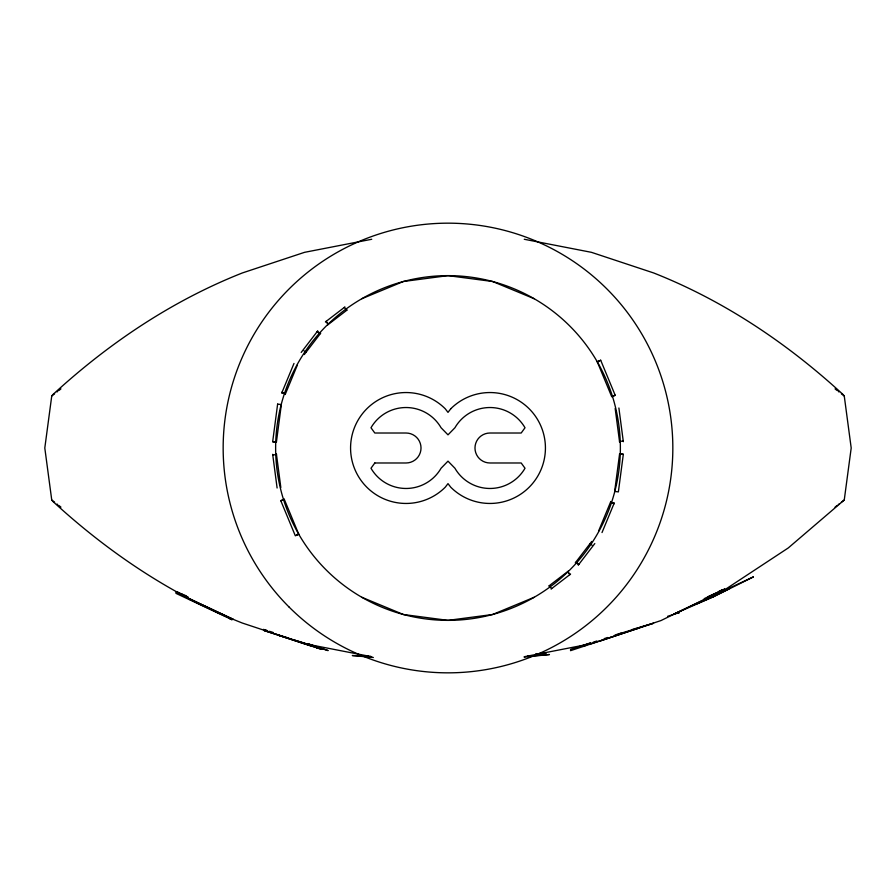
<?xml version="1.0" encoding="UTF-8"?>
<svg xmlns="http://www.w3.org/2000/svg" width="896" height="896" viewBox="0 0 896 896"><rect width="100%" height="100%" fill="white"/><g stroke="black" fill="none" stroke-linecap="round" stroke-linejoin="round"><path stroke-width="1.34" d="M371.739 239.266L304.539 252.336L242.402 272.933C171.954 300.742 108.394 343.515 52.774 394.677L51.744 395.998L44.8 448L51.744 500.002L52.774 501.323C108.394 552.485 171.954 595.258 242.402 623.067L304.539 643.664L371.739 656.734M524.261 656.734L591.461 643.664L660.99 620.558L726.914 588.347L788.256 547.96L844.256 500.002L851.2 448L844.256 395.998L843.226 394.677C787.606 343.515 724.046 300.742 653.598 272.933L591.461 252.336L524.261 239.266M281.714 393.075L293.989 363.44M285.186 394.509L297.45 364.874M598.55 531.126L610.814 501.491M602.011 532.56L614.286 502.925M189.258 599.525L189.571 598.853L233.139 619.293L175.93 592.368L175.963 593.354L232.142 619.763L229.421 618.542M301.19 352.442L317.744 330.87M304.293 354.547L320.051 334.018L317.083 331.733M320.712 333.155L320.342 333.637L317.374 331.352M575.288 562.845L575.658 562.363L578.626 564.648M591.707 541.453L575.949 561.982L578.917 564.267M578.256 565.13L594.81 543.558M58.912 390.488L60.939 388.875M835.061 507.125L837.088 505.512M51.744 395.998L54.622 393.792M325.416 321.933L344.926 306.958M327.701 324.901L347.2 309.926M548.8 586.074L568.299 571.099M551.074 589.042L570.584 574.067M841.378 502.208L844.256 500.002M57.008 391.944L57.714 391.44M838.286 504.56L838.992 504.056M713.25 596.725L729.187 588.638L696.965 603.702L713.182 596.758M724.573 589.131L723.464 589.658M718.67 591.494L722.366 589.814M707.862 596.781L722.254 590.184L704.166 598.685M723.442 589.624L724.562 589.109M534.184 597.274L492.61 614.499L448 620.368L403.39 614.499L361.816 597.274A172.368 172.368 0 0 1 361.816 298.726L403.39 281.501L448 275.632L492.61 281.501L534.184 298.726M597.307 361.883L599.614 360.931M280.862 500.853L283.17 499.901M612.83 396.099L615.138 395.147M296.386 535.069L298.693 534.117M678.216 612.965L679.515 612.517L667.576 616.336M599.536 641.222L638.411 628.141L633.954 629.283M590.789 642.824L570.618 649.376L570.562 650.664L653.542 623.269L639.307 627.334M590.755 642.981L584.595 644.974L584.909 645.949M593.219 642.186L596.926 640.998M604.162 638.658L607.746 637.504M615.003 635.018L621.118 633.069M618.173 634.178L622.093 632.934M631.602 629.742L638.019 627.738M623.392 632.52L627.693 631.176M628.768 630.851L632.957 629.574M272.776 455.011L276.483 454.518M619.517 441.482L623.224 440.989M527.498 656.208L549.461 654.528L524.205 657.126M535.629 653.934L546.347 652.915L540.075 653.296M370.966 656.477L368.626 656.566L371.022 656.97M368.144 655.962L352.318 655.536L373.352 657.496M620.827 454.104L623.302 454.429M272.698 441.571L275.173 441.896M306.566 643.754L313.118 645.714L307.362 643.686M263.603 629.44L267.03 630.526M316.68 647.842L321.81 649.387L278.734 635.298L305.458 643.418M269.483 631.299L273.146 632.464M288.635 638.086L264.118 630.56L310.946 646.016M294.347 640.114L302.098 642.566M303.386 642.981L328.16 650.586L308.504 643.877M311.875 646.139L316.691 647.662M265.44 630.202L267.646 630.896M263.178 629.474L264.342 629.854M610.635 501.939L614.096 503.373M613.984 503.642L611.677 502.678L613.939 503.754M282.061 392.246L284.368 393.21L282.016 392.358M281.904 392.627L285.365 394.061M182.482 594.272L186.11 595.885M187.242 596.523L187.992 596.859M184.688 595.347L186.178 596.03M182.706 594.418L177.296 591.886M223.866 615.485L226.598 616.706L189.426 599.155M838.286 391.44L838.992 391.944M57.008 504.056L57.714 504.56M841.378 393.792L844.256 395.998M590.016 543.648L591.998 545.171M304.002 350.829L305.984 352.352M51.744 500.002L54.622 502.208M835.061 388.875L837.088 390.488M58.912 505.512L60.939 507.125M567.75 571.525L570.035 574.493M567.56 571.67L569.845 574.638M344.366 307.384L346.651 310.363M549.349 585.637L551.634 588.616M326.155 321.362L328.44 324.33M325.965 321.507L328.25 324.475M618.89 407.994L623.325 441.683M615.171 408.486L619.606 442.176M276.394 453.824L280.829 487.514M272.675 454.317L277.11 488.006M361.816 597.274A172.368 172.368 0 0 0 620.368 448A172.368 172.368 0 0 0 361.816 298.726M277.626 404.096L272.664 441.818L276.382 442.31L281.344 404.589L277.626 404.096M619.618 453.69L614.656 491.411L618.374 491.904L623.336 454.182L619.618 453.69M374.808 462.986L370.989 468.238A40.466 40.466 0 0 0 441.078 468.238L448 461.149L454.922 468.238A40.466 40.466 0 0 0 525.011 468.238L521.192 462.986L489.966 462.986A14.986 14.986 0 0 1 474.981 448A14.986 14.986 0 0 1 489.966 433.014L521.192 433.014L525.011 427.762A40.466 40.466 0 0 0 454.922 427.762L448 434.851L441.078 427.762A40.466 40.466 0 0 0 370.989 427.762L374.808 433.014L406.034 433.014A14.986 14.986 0 0 1 421.019 448A14.986 14.986 0 0 1 406.034 462.986L374.808 462.986M450.755 408.789L448 412.373L445.245 408.789A55.462 55.462 0 0 0 366.811 408.789A55.462 55.462 0 0 0 366.811 487.211A55.462 55.462 0 0 0 445.245 487.211L448 483.627L450.755 487.211A55.462 55.462 0 0 0 529.189 487.211A55.462 55.462 0 0 0 529.189 408.789A55.462 55.462 0 0 0 450.755 408.789M722.042 590.128L720.854 590.71L722.042 590.128M753.334 576.912L713.675 596.702L673.568 614.208L753.334 576.912M600.678 360.214L597.206 361.648L611.766 396.805L615.238 395.371L600.678 360.214M284.234 499.195L280.762 500.629L295.322 535.786L298.794 534.352L284.234 499.195M289.016 606.984A224.829 224.829 0 0 0 665.168 506.195A224.829 224.829 0 0 0 389.805 230.832A224.829 224.829 0 0 0 289.016 606.984"/></g></svg>
